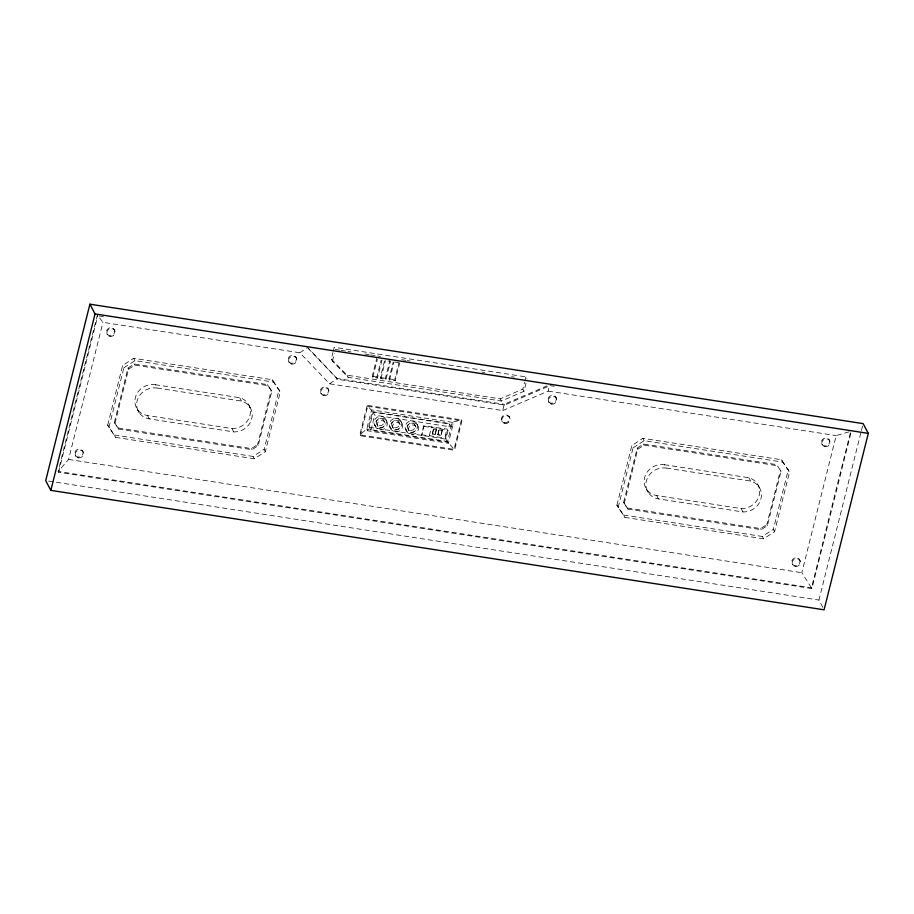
<?xml version="1.0" encoding="UTF-8"?>
<svg xmlns="http://www.w3.org/2000/svg" width="914" height="914" viewBox="0 0 914 914"><rect width="100%" height="100%" fill="white"/><g stroke="black" fill="none" stroke-linecap="round" stroke-linejoin="round"><path stroke-width="0.69" stroke-dasharray="4.57 3.43" d="M850.785 433.533L811.918 588.605L58.576 472.241L58.142 471.43L97.364 314.976L102.951 322.345L299.861 352.758L329.611 383.823L502.769 410.569L504.151 404.274L546.995 385.937M502.769 410.569L548.206 391.123L549.314 386.085M58.576 472.241L97.787 315.776M811.918 588.605L811.495 587.805L58.142 471.43L68.596 459.434L102.951 322.345M107.692 425.101L122.625 365.497L133.65 358.322L272.326 379.744L280.301 392.003L265.368 451.596L254.343 458.782L115.655 437.36L107.692 425.101L115.655 437.36M108.926 427.432L123.858 367.839L122.625 365.497M114.376 422.394L127.994 368.068L134.221 364.012L267.425 384.588L271.801 391.283L258.194 445.609L251.967 449.665L118.751 429.089L114.376 422.394L118.751 429.089M114.947 423.479L128.566 369.153L127.994 368.068M258.194 445.609L257.611 444.512L271.23 390.187M265.368 451.596L264.135 449.265L279.067 389.661M526.041 383.149L523.996 391.295L501.375 401.04L348.177 377.368L332.433 361.179L331.291 358.996L332.913 352.484M333.244 351.182L334.227 347.286L525.916 376.888L527.07 379.07M332.433 361.179L334.398 353.364M382.006 360.047L377.493 378.076L372.832 377.356L372.249 376.26L376.774 358.231M372.832 377.356L377.345 359.328M360.322 435.738L367.702 406.273L367.211 405.336L461.444 419.892L461.936 420.828L454.544 450.294L360.322 435.738L359.819 434.801L367.211 405.336L372.524 411.654L367.725 430.78L448.386 443.233L453.173 424.107L452.236 422.314L371.575 409.86L366.788 428.986L359.819 434.801L454.052 449.357L454.544 450.294M377.493 378.076L376.911 376.979L381.104 360.242M387.97 360.961L390.507 361.361L385.982 379.39L380.921 378.602L380.35 377.516L384.863 359.488M380.921 378.602L385.434 360.573M367.725 430.78L366.788 428.986L447.437 441.439L454.052 449.357L461.444 419.892L452.236 422.314L447.414 442.068L370.935 430.254L369.382 427.295L373.163 412.191L449.642 424.005L451.196 426.964L374.729 415.15L373.163 412.191M370.935 430.254L374.729 415.15M385.982 379.39L385.411 378.293L389.924 360.265M399.761 362.789L395.236 380.818L389.558 379.938L388.987 378.853L393.18 362.104M389.558 379.938L394.083 361.91M395.236 380.818L394.665 379.721L398.858 362.984M423.708 425.901L421.708 435.35L423.708 425.901L446.969 429.066L447.472 430.003L445.221 438.983L444.718 438.046L446.969 429.066M421.468 434.881L429.306 435.658L431.557 426.678M432.299 433.704L433.567 428.632L436.401 429.066L435.418 434.687L432.299 433.704L435.418 434.687M432.585 434.241L433.567 428.632M435.133 434.139L436.401 429.066M437.772 434.516L439.04 429.466L442.285 429.957L441.302 435.555L437.772 434.516L441.302 435.555M438.057 435.064L439.04 429.466M441.016 435.018L442.285 429.957M447.414 442.068L445.849 439.108L449.642 424.005M523.996 391.295L522.854 389.113L524.556 382.326M524.899 380.967L525.916 376.888M616.916 505.122L631.848 445.529L642.873 438.343L781.561 459.765L789.536 472.035L774.592 531.628L763.567 538.814L624.89 517.393L616.916 505.122L624.89 517.393M618.15 507.464L633.082 447.871L631.848 445.529M623.599 502.414L637.218 448.089L643.445 444.033L776.66 464.609L781.036 471.304L767.417 525.63L761.191 529.686L627.987 509.109L623.599 502.414L627.987 509.109M624.182 503.511L637.801 449.185L637.218 448.089M767.417 525.63L766.846 524.545L780.465 470.219L781.036 471.304M774.592 531.628L773.358 529.286L788.302 469.693M850.363 432.722L811.495 587.805L801.818 572.69L836.184 435.601L849.38 431.728M822.794 607.376L818.944 600.064L861.091 431.899M861.434 430.517L863.159 423.628M299.861 352.758L307.618 347.446L337.792 379.321L504.574 405.085L548.708 386.188M329.611 383.823L337.369 378.522L504.151 404.274L504.574 405.085M123.858 367.839L134.884 360.653L273.56 382.075L280.301 392.003M128.566 369.153L134.792 365.097L268.008 385.674L271.801 391.283M118.18 427.992L251.396 448.568L257.611 444.512M114.421 435.018L253.109 456.44L264.135 449.265M633.082 447.871L644.107 440.685L782.795 462.107L789.536 472.035M637.801 449.185L644.016 445.129L777.231 465.706L776.66 464.609M627.404 508.024L760.619 528.6L766.846 524.545M623.656 515.05L762.333 536.472L773.358 529.286M331.291 358.996L347.023 375.186L500.221 398.858L522.854 389.113M339.597 350.119L335.369 349.468L334.227 347.286M341.013 350.336L346.646 351.204M348.063 351.422L350.873 351.856M364.972 354.038L369.199 354.689M370.616 354.906L376.248 355.774M377.653 355.992L380.475 356.426M401.623 359.693L405.85 360.344M407.256 360.562L410.078 361.007M481.964 372.101L484.786 372.546M511.566 376.682L514.376 377.116M99.192 315.993L103.431 316.655M550.011 385.628L554.238 386.279M395.214 362.081L398.618 362.607M548.206 391.123L836.184 435.601M372.249 376.26L376.911 376.979M380.35 377.516L385.411 378.293M388.987 378.853L394.665 379.721M367.702 406.273L461.936 420.828M372.524 411.654L453.173 424.107M155.22 384.68L239.662 397.716A16.909 15.389 -27.8 0 1 249.979 415.333A16.909 15.389 -27.8 0 1 231.928 428.563L147.497 415.516A16.783 15.275 -27.8 0 1 135.352 397.624A16.783 15.275 -27.8 0 1 155.22 384.68L156.991 388.027L241.433 401.075A16.909 15.389 -27.8 0 1 251.75 418.681A16.909 15.389 -27.8 0 1 233.698 431.911L149.268 418.863A16.783 15.275 -27.8 0 1 137.123 400.972A16.783 15.275 -27.8 0 1 156.991 388.027M423.959 426.37L447.472 430.003M433.853 429.169L436.698 429.614M439.326 430.003L442.57 430.505M664.455 464.712L748.886 477.748A16.909 15.389 -27.8 0 1 759.214 495.354A16.909 15.389 -27.8 0 1 741.163 508.584L656.72 495.548A16.783 15.275 -27.8 0 1 644.576 477.656A16.783 15.275 -27.8 0 1 664.455 464.712L666.226 468.059L750.657 481.095A16.909 15.389 -27.8 0 1 760.974 498.713A16.909 15.389 -27.8 0 1 742.922 511.943L658.491 498.895A16.783 15.275 -27.8 0 1 646.347 481.004A16.783 15.275 -27.8 0 1 666.226 468.059M429.306 435.658L444.718 438.046M369.382 427.295L445.849 439.108M68.596 459.434L801.818 572.69M48.522 481.061L818.944 600.064M308.052 348.257L337.792 379.321M829.067 439.657L829.512 440.514A4.25 3.862 -27.8 0 1 824.531 445.872A4.25 3.862 -27.8 0 1 822.486 439.474A4.25 3.862 -27.8 0 1 829.501 440.559M821.949 444.284L822.406 445.152M781.561 459.765L782.795 462.107M799.407 559.391L799.853 560.248A4.25 3.862 -27.8 0 1 794.872 565.606A4.25 3.862 -27.8 0 1 792.826 559.208A4.25 3.862 -27.8 0 1 799.841 560.293M757.74 484.431L759.5 487.779M748.886 477.748L750.657 481.095M792.289 564.018L792.746 564.875M760.619 528.6L761.191 529.686M762.333 536.472L763.567 538.814M741.163 508.584L742.922 511.943M642.873 438.343L644.107 440.685M643.445 444.033L644.016 445.129M656.72 495.548L658.491 498.895M646.541 489.276L648.3 492.635M555.666 397.007L556.123 397.864A4.25 3.862 -27.8 0 1 551.131 403.234A4.25 3.862 -27.8 0 1 549.086 396.836A4.25 3.862 -27.8 0 1 556.112 397.921M548.549 401.646L549.006 402.503M500.221 398.858L501.375 401.04M509.052 416.487L509.509 417.344M501.946 421.126L502.392 421.982M447.437 441.439L448.386 443.233M417.31 424.427A6.375 5.804 -27.8 0 1 410.146 432.642A6.375 5.804 -27.8 0 1 406.684 423.193A6.375 5.804 -27.8 0 1 417.31 424.427L418.292 426.301A6.375 5.804 -27.8 0 1 411.129 434.504A6.375 5.804 -27.8 0 1 407.678 425.056A6.375 5.804 -27.8 0 1 418.292 426.301M414.67 424.61L415.653 426.484M408.09 428.894L409.072 430.768M405.45 429.077L406.444 430.951M401.44 421.88A6.375 5.804 -27.8 0 1 394.277 430.083A6.375 5.804 -27.8 0 1 390.826 420.634A6.375 5.804 -27.8 0 1 401.44 421.88L402.423 423.742A6.375 5.804 -27.8 0 1 395.259 431.956A6.375 5.804 -27.8 0 1 391.809 422.508A6.375 5.804 -27.8 0 1 402.423 423.742M398.801 422.062L399.795 423.925M392.22 426.347L393.214 428.209M386.119 419.834A6.375 5.804 -27.8 0 1 378.967 428.038A6.375 5.804 -27.8 0 1 375.505 418.589A6.375 5.804 -27.8 0 1 386.119 419.834L387.113 421.708A6.375 5.804 -27.8 0 1 379.95 429.911A6.375 5.804 -27.8 0 1 376.488 420.463A6.375 5.804 -27.8 0 1 387.113 421.708M389.581 426.518L390.575 428.392M383.492 420.017L384.474 421.88M376.911 424.302L377.893 426.175M374.272 424.484L375.254 426.347M347.023 375.186L348.177 377.368M327.977 388.599L328.423 389.455A4.25 3.862 -27.8 0 1 323.442 394.814A4.25 3.862 -27.8 0 1 321.397 388.416A4.25 3.862 -27.8 0 1 328.412 389.501M320.86 393.226L321.305 394.083M295.805 356.986L296.25 357.842A4.25 3.862 -27.8 0 1 291.258 363.201A4.25 3.862 -27.8 0 1 289.224 356.803A4.25 3.862 -27.8 0 1 296.239 357.888M288.687 361.613L289.132 362.47M272.326 379.744L273.56 382.075M267.425 384.588L268.008 385.674M248.505 404.399L250.276 407.758M239.662 397.716L241.433 401.075M251.396 448.568L251.967 449.665M253.109 456.44L254.343 458.782M231.928 428.563L233.698 431.911M133.65 358.322L134.884 360.653M134.221 364.012L134.792 365.097M114.113 329.326L114.558 330.183A4.25 3.862 -27.8 0 1 109.577 335.541A4.25 3.862 -27.8 0 1 107.532 329.154A4.25 3.862 -27.8 0 1 114.547 330.228M106.995 333.964L107.441 334.821M147.497 415.516L149.268 418.863M137.306 409.255L139.077 412.602M82.466 450.796L82.911 451.653A4.25 3.862 -27.8 0 1 77.93 457.011A4.25 3.862 -27.8 0 1 75.885 450.613A4.25 3.862 -27.8 0 1 82.9 451.699M75.348 455.423L75.793 456.28M824.976 446.729A4.25 3.862 -27.8 0 0 829.958 441.416A4.25 3.862 -27.8 0 0 822.931 440.331A4.25 3.862 -27.8 0 0 824.976 446.729M410.477 430.357A3.93 3.576 -27.8 0 0 415.082 425.444A3.93 3.576 -27.8 0 0 408.592 424.45A3.93 3.576 -27.8 0 0 410.477 430.357M380.281 427.638A3.93 3.576 -27.8 0 0 384.885 422.725A3.93 3.576 -27.8 0 0 378.385 421.72A3.93 3.576 -27.8 0 0 380.281 427.638M411.46 432.231A3.93 3.576 -27.8 0 0 416.064 427.318A3.93 3.576 -27.8 0 0 409.575 426.312A3.93 3.576 -27.8 0 0 411.46 432.231M504.517 422.702A4.25 3.862 -27.8 0 0 509.498 417.39A4.25 3.862 -27.8 0 0 502.472 416.304A4.25 3.862 -27.8 0 0 504.517 422.702M78.376 457.868A4.25 3.862 -27.8 0 0 83.357 452.556A4.25 3.862 -27.8 0 0 76.33 451.47A4.25 3.862 -27.8 0 0 78.376 457.868M795.317 566.463A4.25 3.862 -27.8 0 0 800.298 561.15A4.25 3.862 -27.8 0 0 793.283 560.065A4.25 3.862 -27.8 0 0 795.317 566.463M291.715 364.058A4.25 3.862 -27.8 0 0 296.696 358.745A4.25 3.862 -27.8 0 0 289.669 357.66A4.25 3.862 -27.8 0 0 291.715 364.058M110.023 336.409A4.25 3.862 -27.8 0 0 115.004 331.097A4.25 3.862 -27.8 0 0 107.978 330.011A4.25 3.862 -27.8 0 0 110.023 336.409M323.887 395.671A4.25 3.862 -27.8 0 0 328.869 390.358A4.25 3.862 -27.8 0 0 321.842 389.273A4.25 3.862 -27.8 0 0 323.887 395.671M504.974 423.559A4.25 3.862 -27.8 0 0 509.955 418.246A4.25 3.862 -27.8 0 0 502.929 417.161A4.25 3.862 -27.8 0 0 504.974 423.559M551.588 404.091A4.25 3.862 -27.8 0 0 556.557 398.778A4.25 3.862 -27.8 0 0 549.543 397.693A4.25 3.862 -27.8 0 0 551.588 404.091M395.591 429.683A3.93 3.576 -27.8 0 0 400.195 424.77A3.93 3.576 -27.8 0 0 393.706 423.765A3.93 3.576 -27.8 0 0 395.591 429.683M394.608 427.809A3.93 3.576 -27.8 0 0 399.212 422.896A3.93 3.576 -27.8 0 0 392.723 421.891A3.93 3.576 -27.8 0 0 394.608 427.809M379.287 425.764A3.93 3.576 -27.8 0 0 383.891 420.851A3.93 3.576 -27.8 0 0 377.402 419.846A3.93 3.576 -27.8 0 0 379.287 425.764"/><path stroke-width="1.37" d="M89.915 304.191L45.7 480.627L50.841 490.372L824.085 609.809L868.3 433.373L863.159 423.628L89.915 304.191L95.056 313.936L50.841 490.372M95.056 313.936L868.3 433.373"/></g></svg>
